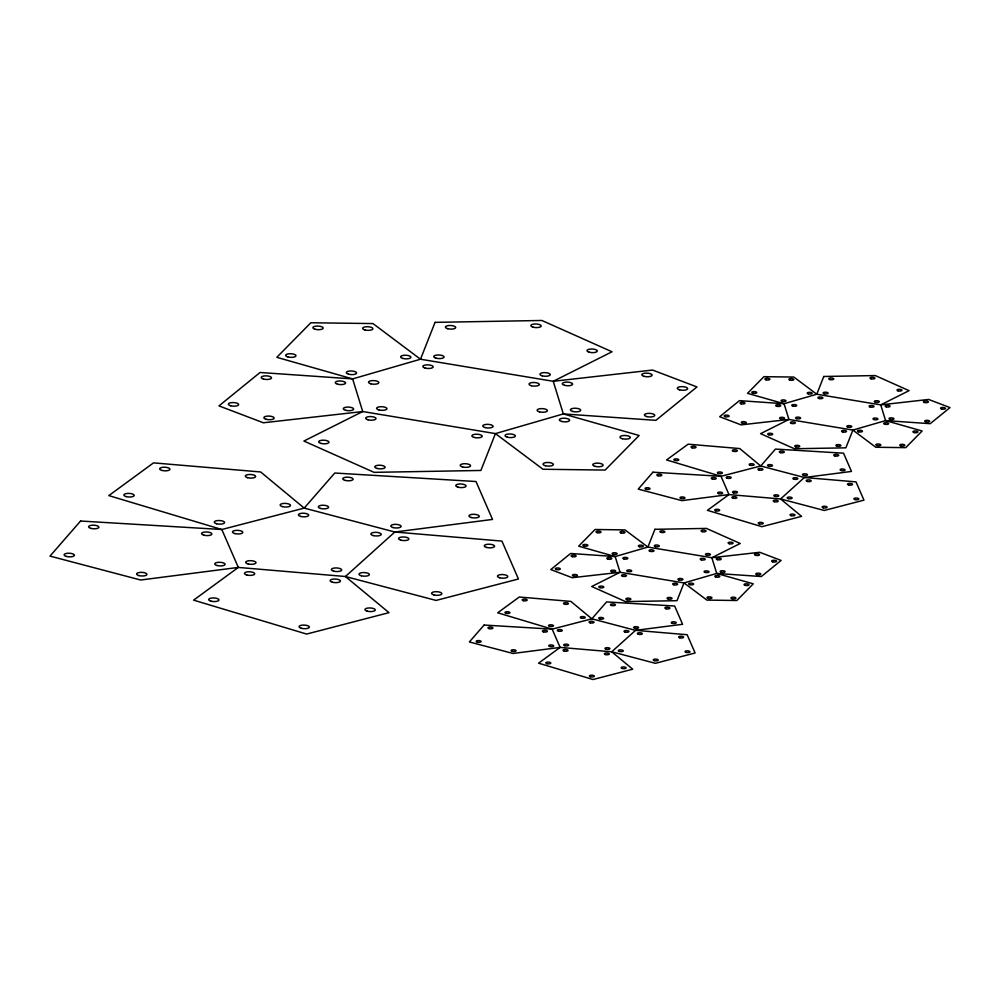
<?xml version="1.0" encoding="UTF-8"?>
<svg xmlns="http://www.w3.org/2000/svg" width="1000" height="1000" viewBox="0 0 1000 1000"><rect width="100%" height="100%" fill="white"/><g stroke="black" fill="none" stroke-linecap="round" stroke-linejoin="round"><path stroke-width="1.5" d="M435.05 322.362L420.5 359.225L352.625 378.9L260.062 372.488L218.975 405.887L263.375 422.775L362.713 411.538L495.438 433.6L563.325 413.925L655.888 420.337L696.963 386.938L652.562 370.05L553.237 381.287L420.5 359.225L372.987 323.575L310.837 322.75L276.812 357.325L352.625 378.9L362.713 411.538L303.913 441.05L374.075 472.35L480.887 470.462L495.438 433.6L542.962 469.25L605.112 470.075L639.125 435.5L563.325 413.925L553.237 381.287L612.025 351.775L541.875 320.475L435.05 322.362M654.912 529.312L647.9 547.075L615.188 556.562L570.588 553.475L550.788 569.575L572.188 577.712L620.05 572.288L684.013 582.925L716.725 573.438L761.338 576.525L781.125 560.438L759.737 552.288L711.862 557.712L647.9 547.075L625 529.9L595.05 529.5L578.663 546.163L615.188 556.562L620.05 572.288L591.725 586.512L625.525 601.6L677 600.688L684.013 582.925L706.912 600.1L736.862 600.5L753.263 583.837L716.725 573.438L711.862 557.712L740.2 543.488L706.388 528.413L654.912 529.312M823.787 376.475L816.775 394.237L784.062 403.725L739.463 400.637L719.663 416.725L741.05 424.862L788.925 419.45L852.887 430.075L885.6 420.6L930.2 423.688L950 407.587L928.6 399.45L880.738 404.875L816.775 394.237L793.875 377.062L763.925 376.662L747.525 393.325L784.062 403.725L788.925 419.45L760.588 433.663L794.4 448.75L845.875 447.837L852.887 430.075L875.788 447.262L905.738 447.65L922.125 430.988L885.6 420.6L880.738 404.875L909.062 390.65L875.263 375.562L823.787 376.475M80.575 521.025L50 556.1L140.638 580.013L238.312 567.425L345.425 576.512L436.062 600.425L518.438 579.012L501.938 541.1L394.837 532.013L304.2 508.1L260.637 471.962L153.525 462.875L108.812 495.6L221.825 529.513L304.2 508.1L334.775 473.025L476.012 481.525L492.512 519.438L394.837 532.013L345.425 576.512L388.988 612.65L306.613 634.062L193.612 600.15L238.312 567.425L221.825 529.513L80.575 521.025M484.1 625.05L469.363 641.95L513.038 653.475L560.112 647.412L611.725 651.787L655.4 663.312L695.1 652.987L687.15 634.725L635.538 630.35L591.862 618.825L570.862 601.4L519.25 597.025L497.7 612.8L552.163 629.138L591.862 618.825L606.587 601.925L674.65 606.013L682.6 624.288L635.538 630.35L611.725 651.787L632.712 669.2L593.025 679.525L538.562 663.175L560.112 647.412L552.163 629.138L484.1 625.05M652.962 472.2L638.225 489.113L681.912 500.637L728.975 494.575L780.588 498.95L824.275 510.462L863.962 500.15L856.012 481.887L804.4 477.5L760.725 465.988L739.737 448.562L688.125 444.188L666.575 459.95L721.025 476.3L760.725 465.988L775.462 449.075L843.525 453.175L851.475 471.438L804.4 477.5L780.588 498.95L801.587 516.362L761.888 526.688L707.438 510.337L728.975 494.575L721.025 476.3L652.962 472.2M644.1 376.35A5.188 1.812 2.4 0 0 652.113 375.225A5.188 1.812 2.4 0 0 644.575 373.237A5.188 1.812 2.4 0 0 644.1 376.35M679.625 389.862A5.188 1.812 2.4 0 0 687.638 388.738A5.188 1.812 2.4 0 0 680.1 386.75A5.188 1.812 2.4 0 0 679.625 389.862M646.762 416.587A5.188 1.812 2.4 0 0 654.775 415.45A5.188 1.812 2.4 0 0 647.237 413.462A5.188 1.812 2.4 0 0 646.762 416.587M572.7 411.45A5.188 1.812 2.4 0 0 580.712 410.325A5.188 1.812 2.4 0 0 573.188 408.338A5.188 1.812 2.4 0 0 572.7 411.45M564.637 385.35A5.188 1.812 2.4 0 0 572.65 384.212A5.188 1.812 2.4 0 0 565.112 382.225A5.188 1.812 2.4 0 0 564.637 385.35M287.975 356.95A5.188 1.812 2.4 0 0 295.988 355.825A5.188 1.812 2.4 0 0 288.45 353.837A5.188 1.812 2.4 0 0 287.975 356.95M315.188 329.288A5.188 1.812 2.4 0 0 323.2 328.162A5.188 1.812 2.4 0 0 315.663 326.175A5.188 1.812 2.4 0 0 315.188 329.288M364.913 329.95A5.188 1.812 2.4 0 0 372.925 328.825A5.188 1.812 2.4 0 0 365.387 326.825A5.188 1.812 2.4 0 0 364.913 329.95M402.925 358.462A5.188 1.812 2.4 0 0 410.938 357.337A5.188 1.812 2.4 0 0 403.4 355.35A5.188 1.812 2.4 0 0 402.925 358.462M348.625 374.212A5.188 1.812 2.4 0 0 356.625 373.075A5.188 1.812 2.4 0 0 349.1 371.087A5.188 1.812 2.4 0 0 348.625 374.212M462.562 466.95A5.188 1.812 2.4 0 0 470.575 465.812A5.188 1.812 2.4 0 0 463.038 463.825A5.188 1.812 2.4 0 0 462.562 466.95M377.113 468.45A5.188 1.812 2.4 0 0 385.125 467.325A5.188 1.812 2.4 0 0 377.587 465.337A5.188 1.812 2.4 0 0 377.113 468.45M320.988 443.413A5.188 1.812 2.4 0 0 329 442.287A5.188 1.812 2.4 0 0 321.463 440.3A5.188 1.812 2.4 0 0 320.988 443.413M368.013 419.8A5.188 1.812 2.4 0 0 376.025 418.675A5.188 1.812 2.4 0 0 368.5 416.688A5.188 1.812 2.4 0 0 368.013 419.8M474.2 437.45A5.188 1.812 2.4 0 0 482.212 436.325A5.188 1.812 2.4 0 0 474.675 434.338A5.188 1.812 2.4 0 0 474.2 437.45M266.175 419.3A5.188 1.812 2.4 0 0 274.188 418.175A5.188 1.812 2.4 0 0 266.663 416.188A5.188 1.812 2.4 0 0 266.175 419.3M230.662 405.788A5.188 1.812 2.4 0 0 238.675 404.663A5.188 1.812 2.4 0 0 231.137 402.675A5.188 1.812 2.4 0 0 230.662 405.788M263.525 379.075A5.188 1.812 2.4 0 0 271.537 377.95A5.188 1.812 2.4 0 0 264 375.962A5.188 1.812 2.4 0 0 263.525 379.075M337.575 384.2A5.188 1.812 2.4 0 0 345.588 383.075A5.188 1.812 2.4 0 0 338.05 381.087A5.188 1.812 2.4 0 0 337.575 384.2M345.65 410.312A5.188 1.812 2.4 0 0 353.663 409.175A5.188 1.812 2.4 0 0 346.125 407.188A5.188 1.812 2.4 0 0 345.65 410.312M622.312 438.713A5.188 1.812 2.4 0 0 630.325 437.575A5.188 1.812 2.4 0 0 622.788 435.588A5.188 1.812 2.4 0 0 622.312 438.713M595.1 466.362A5.188 1.812 2.4 0 0 603.112 465.238A5.188 1.812 2.4 0 0 595.575 463.25A5.188 1.812 2.4 0 0 595.1 466.362M545.375 465.712A5.188 1.812 2.4 0 0 553.387 464.575A5.188 1.812 2.4 0 0 545.85 462.587A5.188 1.812 2.4 0 0 545.375 465.712M507.362 437.188A5.188 1.812 2.4 0 0 515.375 436.062A5.188 1.812 2.4 0 0 507.837 434.075A5.188 1.812 2.4 0 0 507.362 437.188M561.663 421.45A5.188 1.812 2.4 0 0 569.675 420.325A5.188 1.812 2.4 0 0 562.137 418.325A5.188 1.812 2.4 0 0 561.663 421.45M539.425 411.838A5.188 1.812 2.4 0 0 547.438 410.712A5.188 1.812 2.4 0 0 539.9 408.725A5.188 1.812 2.4 0 0 539.425 411.838M485.112 427.575A5.188 1.812 2.4 0 0 493.125 426.45A5.188 1.812 2.4 0 0 485.588 424.462A5.188 1.812 2.4 0 0 485.112 427.575M378.938 409.925A5.188 1.812 2.4 0 0 386.938 408.8A5.188 1.812 2.4 0 0 379.412 406.812A5.188 1.812 2.4 0 0 378.938 409.925M370.863 383.825A5.188 1.812 2.4 0 0 378.875 382.688A5.188 1.812 2.4 0 0 371.337 380.7A5.188 1.812 2.4 0 0 370.863 383.825M425.163 368.075A5.188 1.812 2.4 0 0 433.175 366.95A5.188 1.812 2.4 0 0 425.65 364.963A5.188 1.812 2.4 0 0 425.163 368.075M531.35 385.725A5.188 1.812 2.4 0 0 539.362 384.6A5.188 1.812 2.4 0 0 531.825 382.612A5.188 1.812 2.4 0 0 531.35 385.725M542.263 375.85A5.188 1.812 2.4 0 0 550.275 374.725A5.188 1.812 2.4 0 0 542.737 372.738A5.188 1.812 2.4 0 0 542.263 375.85M436.075 358.2A5.188 1.812 2.4 0 0 444.087 357.075A5.188 1.812 2.4 0 0 436.562 355.087A5.188 1.812 2.4 0 0 436.075 358.2M447.713 328.713A5.188 1.812 2.4 0 0 455.725 327.587A5.188 1.812 2.4 0 0 448.2 325.6A5.188 1.812 2.4 0 0 447.713 328.713M533.175 327.2A5.188 1.812 2.4 0 0 541.188 326.075A5.188 1.812 2.4 0 0 533.65 324.087A5.188 1.812 2.4 0 0 533.175 327.2M589.3 352.238A5.188 1.812 2.4 0 0 597.312 351.112A5.188 1.812 2.4 0 0 589.775 349.125A5.188 1.812 2.4 0 0 589.3 352.238M246.737 574.987A5.188 1.812 2.4 0 0 254.75 573.862A5.188 1.812 2.4 0 0 247.213 571.875A5.188 1.812 2.4 0 0 246.737 574.987M332.425 582.25A5.188 1.812 2.4 0 0 340.438 581.125A5.188 1.812 2.4 0 0 332.9 579.138A5.188 1.812 2.4 0 0 332.425 582.25M367.275 611.175A5.188 1.812 2.4 0 0 375.288 610.037A5.188 1.812 2.4 0 0 367.75 608.05A5.188 1.812 2.4 0 0 367.275 611.175M301.375 628.3A5.188 1.812 2.4 0 0 309.387 627.175A5.188 1.812 2.4 0 0 301.85 625.188A5.188 1.812 2.4 0 0 301.375 628.3M210.975 601.163A5.188 1.812 2.4 0 0 218.988 600.037A5.188 1.812 2.4 0 0 211.45 598.05A5.188 1.812 2.4 0 0 210.975 601.163M138.938 575.588A5.188 1.812 2.4 0 0 146.95 574.45A5.188 1.812 2.4 0 0 139.412 572.463A5.188 1.812 2.4 0 0 138.938 575.588M66.425 556.45A5.188 1.812 2.4 0 0 74.438 555.325A5.188 1.812 2.4 0 0 66.9 553.337A5.188 1.812 2.4 0 0 66.425 556.45M90.887 528.387A5.188 1.812 2.4 0 0 98.9 527.263A5.188 1.812 2.4 0 0 91.363 525.275A5.188 1.812 2.4 0 0 90.887 528.387M203.875 535.188A5.188 1.812 2.4 0 0 211.887 534.062A5.188 1.812 2.4 0 0 204.363 532.075A5.188 1.812 2.4 0 0 203.875 535.188M217.075 565.513A5.188 1.812 2.4 0 0 225.087 564.388A5.188 1.812 2.4 0 0 217.55 562.4A5.188 1.812 2.4 0 0 217.075 565.513M486.587 547.45A5.188 1.812 2.4 0 0 494.6 546.325A5.188 1.812 2.4 0 0 487.062 544.338A5.188 1.812 2.4 0 0 486.587 547.45M499.787 577.788A5.188 1.812 2.4 0 0 507.8 576.65A5.188 1.812 2.4 0 0 500.262 574.663A5.188 1.812 2.4 0 0 499.787 577.788M433.888 594.913A5.188 1.812 2.4 0 0 441.9 593.787A5.188 1.812 2.4 0 0 434.363 591.8A5.188 1.812 2.4 0 0 433.888 594.913M361.375 575.788A5.188 1.812 2.4 0 0 369.387 574.65A5.188 1.812 2.4 0 0 361.85 572.663A5.188 1.812 2.4 0 0 361.375 575.788M400.9 540.188A5.188 1.812 2.4 0 0 408.913 539.062A5.188 1.812 2.4 0 0 401.388 537.075A5.188 1.812 2.4 0 0 400.9 540.188M234.812 533.575A5.188 1.812 2.4 0 0 242.825 532.438A5.188 1.812 2.4 0 0 235.287 530.45A5.188 1.812 2.4 0 0 234.812 533.575M300.712 516.438A5.188 1.812 2.4 0 0 308.725 515.312A5.188 1.812 2.4 0 0 301.188 513.325A5.188 1.812 2.4 0 0 300.712 516.438M373.225 535.575A5.188 1.812 2.4 0 0 381.238 534.438A5.188 1.812 2.4 0 0 373.7 532.45A5.188 1.812 2.4 0 0 373.225 535.575M333.688 571.163A5.188 1.812 2.4 0 0 341.7 570.037A5.188 1.812 2.4 0 0 334.175 568.05A5.188 1.812 2.4 0 0 333.688 571.163M248.012 563.9A5.188 1.812 2.4 0 0 256.025 562.775A5.188 1.812 2.4 0 0 248.487 560.788A5.188 1.812 2.4 0 0 248.012 563.9M345.087 480.4A5.188 1.812 2.4 0 0 353.1 479.275A5.188 1.812 2.4 0 0 345.562 477.287A5.188 1.812 2.4 0 0 345.087 480.4M458.075 487.2A5.188 1.812 2.4 0 0 466.087 486.075A5.188 1.812 2.4 0 0 458.55 484.087A5.188 1.812 2.4 0 0 458.075 487.2M471.275 517.525A5.188 1.812 2.4 0 0 479.288 516.4A5.188 1.812 2.4 0 0 471.75 514.412A5.188 1.812 2.4 0 0 471.275 517.525M393.125 527.587A5.188 1.812 2.4 0 0 401.138 526.462A5.188 1.812 2.4 0 0 393.612 524.475A5.188 1.812 2.4 0 0 393.125 527.587M320.625 508.462A5.188 1.812 2.4 0 0 328.638 507.337A5.188 1.812 2.4 0 0 321.1 505.35A5.188 1.812 2.4 0 0 320.625 508.462M126.188 496.613A5.188 1.812 2.4 0 0 134.2 495.487A5.188 1.812 2.4 0 0 126.662 493.5A5.188 1.812 2.4 0 0 126.188 496.613M161.95 470.438A5.188 1.812 2.4 0 0 169.963 469.312A5.188 1.812 2.4 0 0 162.425 467.325A5.188 1.812 2.4 0 0 161.95 470.438M247.638 477.7A5.188 1.812 2.4 0 0 255.65 476.575A5.188 1.812 2.4 0 0 248.113 474.588A5.188 1.812 2.4 0 0 247.638 477.7M282.488 506.625A5.188 1.812 2.4 0 0 290.5 505.487A5.188 1.812 2.4 0 0 282.962 503.5A5.188 1.812 2.4 0 0 282.488 506.625M216.588 523.75A5.188 1.812 2.4 0 0 224.6 522.625A5.188 1.812 2.4 0 0 217.062 520.638A5.188 1.812 2.4 0 0 216.588 523.75M924.525 402.488A2.5 0.875 2.4 0 0 928.388 401.95A2.5 0.875 2.4 0 0 924.75 400.988A2.5 0.875 2.4 0 0 924.525 402.488M941.637 409A2.5 0.875 2.4 0 0 945.5 408.462A2.5 0.875 2.4 0 0 941.875 407.5A2.5 0.875 2.4 0 0 941.637 409M925.8 421.875A2.5 0.875 2.4 0 0 929.663 421.337A2.5 0.875 2.4 0 0 926.038 420.375A2.5 0.875 2.4 0 0 925.8 421.875M890.125 419.412A2.5 0.875 2.4 0 0 893.975 418.862A2.5 0.875 2.4 0 0 890.35 417.9A2.5 0.875 2.4 0 0 890.125 419.412M886.237 406.825A2.5 0.875 2.4 0 0 890.088 406.287A2.5 0.875 2.4 0 0 886.462 405.325A2.5 0.875 2.4 0 0 886.237 406.825M752.913 393.137A2.5 0.875 2.4 0 0 756.762 392.6A2.5 0.875 2.4 0 0 753.138 391.637A2.5 0.875 2.4 0 0 752.913 393.137M766.025 379.812A2.5 0.875 2.4 0 0 769.887 379.275A2.5 0.875 2.4 0 0 766.25 378.312A2.5 0.875 2.4 0 0 766.025 379.812M789.987 380.125A2.5 0.875 2.4 0 0 793.85 379.588A2.5 0.875 2.4 0 0 790.212 378.625A2.5 0.875 2.4 0 0 789.987 380.125M808.3 393.875A2.5 0.875 2.4 0 0 812.163 393.325A2.5 0.875 2.4 0 0 808.538 392.375A2.5 0.875 2.4 0 0 808.3 393.875M782.138 401.463A2.5 0.875 2.4 0 0 786 400.913A2.5 0.875 2.4 0 0 782.362 399.963A2.5 0.875 2.4 0 0 782.138 401.463M837.038 446.15A2.5 0.875 2.4 0 0 840.9 445.6A2.5 0.875 2.4 0 0 837.275 444.65A2.5 0.875 2.4 0 0 837.038 446.15M795.863 446.875A2.5 0.875 2.4 0 0 799.725 446.337A2.5 0.875 2.4 0 0 796.087 445.375A2.5 0.875 2.4 0 0 795.863 446.875M768.812 434.812A2.5 0.875 2.4 0 0 772.675 434.263A2.5 0.875 2.4 0 0 769.05 433.312A2.5 0.875 2.4 0 0 768.812 434.812M791.488 423.425A2.5 0.875 2.4 0 0 795.337 422.887A2.5 0.875 2.4 0 0 791.712 421.925A2.5 0.875 2.4 0 0 791.488 423.425M842.65 431.938A2.5 0.875 2.4 0 0 846.513 431.388A2.5 0.875 2.4 0 0 842.875 430.438A2.5 0.875 2.4 0 0 842.65 431.938M742.412 423.188A2.5 0.875 2.4 0 0 746.263 422.65A2.5 0.875 2.4 0 0 742.638 421.688A2.5 0.875 2.4 0 0 742.412 423.188M725.288 416.675A2.5 0.875 2.4 0 0 729.15 416.138A2.5 0.875 2.4 0 0 725.525 415.175A2.5 0.875 2.4 0 0 725.288 416.675M741.125 403.8A2.5 0.875 2.4 0 0 744.987 403.263A2.5 0.875 2.4 0 0 741.363 402.3A2.5 0.875 2.4 0 0 741.125 403.8M776.812 406.275A2.5 0.875 2.4 0 0 780.675 405.725A2.5 0.875 2.4 0 0 777.038 404.775A2.5 0.875 2.4 0 0 776.812 406.275M780.7 418.85A2.5 0.875 2.4 0 0 784.562 418.312A2.5 0.875 2.4 0 0 780.925 417.35A2.5 0.875 2.4 0 0 780.7 418.85M914.025 432.537A2.5 0.875 2.4 0 0 917.887 432A2.5 0.875 2.4 0 0 914.25 431.037A2.5 0.875 2.4 0 0 914.025 432.537M900.913 445.863A2.5 0.875 2.4 0 0 904.775 445.325A2.5 0.875 2.4 0 0 901.137 444.363A2.5 0.875 2.4 0 0 900.913 445.863M876.95 445.55A2.5 0.875 2.4 0 0 880.812 445.012A2.5 0.875 2.4 0 0 877.175 444.05A2.5 0.875 2.4 0 0 876.95 445.55M858.625 431.812A2.5 0.875 2.4 0 0 862.487 431.262A2.5 0.875 2.4 0 0 858.863 430.3A2.5 0.875 2.4 0 0 858.625 431.812M884.8 424.225A2.5 0.875 2.4 0 0 888.662 423.675A2.5 0.875 2.4 0 0 885.025 422.725A2.5 0.875 2.4 0 0 884.8 424.225M874.075 419.588A2.5 0.875 2.4 0 0 877.938 419.05A2.5 0.875 2.4 0 0 874.312 418.088A2.5 0.875 2.4 0 0 874.075 419.588M847.913 427.175A2.5 0.875 2.4 0 0 851.775 426.637A2.5 0.875 2.4 0 0 848.138 425.675A2.5 0.875 2.4 0 0 847.913 427.175M796.737 418.675A2.5 0.875 2.4 0 0 800.6 418.125A2.5 0.875 2.4 0 0 796.975 417.175A2.5 0.875 2.4 0 0 796.737 418.675M792.85 406.087A2.5 0.875 2.4 0 0 796.712 405.55A2.5 0.875 2.4 0 0 793.088 404.588A2.5 0.875 2.4 0 0 792.85 406.087M819.025 398.5A2.5 0.875 2.4 0 0 822.887 397.962A2.5 0.875 2.4 0 0 819.25 397A2.5 0.875 2.4 0 0 819.025 398.5M870.188 407.013A2.5 0.875 2.4 0 0 874.05 406.463A2.5 0.875 2.4 0 0 870.425 405.513A2.5 0.875 2.4 0 0 870.188 407.013M875.45 402.25A2.5 0.875 2.4 0 0 879.312 401.712A2.5 0.875 2.4 0 0 875.675 400.75A2.5 0.875 2.4 0 0 875.45 402.25M824.275 393.75A2.5 0.875 2.4 0 0 828.138 393.2A2.5 0.875 2.4 0 0 824.513 392.238A2.5 0.875 2.4 0 0 824.275 393.75M829.887 379.538A2.5 0.875 2.4 0 0 833.75 378.988A2.5 0.875 2.4 0 0 830.113 378.038A2.5 0.875 2.4 0 0 829.887 379.538M871.075 378.8A2.5 0.875 2.4 0 0 874.925 378.263A2.5 0.875 2.4 0 0 871.3 377.3A2.5 0.875 2.4 0 0 871.075 378.8M898.112 390.875A2.5 0.875 2.4 0 0 901.975 390.325A2.5 0.875 2.4 0 0 898.35 389.375A2.5 0.875 2.4 0 0 898.112 390.875M733.037 498.212A2.5 0.875 2.4 0 0 736.9 497.675A2.5 0.875 2.4 0 0 733.275 496.712A2.5 0.875 2.4 0 0 733.037 498.212M774.325 501.712A2.5 0.875 2.4 0 0 778.188 501.175A2.5 0.875 2.4 0 0 774.562 500.213A2.5 0.875 2.4 0 0 774.325 501.712M791.125 515.65A2.5 0.875 2.4 0 0 794.987 515.1A2.5 0.875 2.4 0 0 791.35 514.15A2.5 0.875 2.4 0 0 791.125 515.65M759.362 523.9A2.5 0.875 2.4 0 0 763.225 523.362A2.5 0.875 2.4 0 0 759.6 522.4A2.5 0.875 2.4 0 0 759.362 523.9M715.8 510.825A2.5 0.875 2.4 0 0 719.663 510.288A2.5 0.875 2.4 0 0 716.038 509.325A2.5 0.875 2.4 0 0 715.8 510.825M681.087 498.5A2.5 0.875 2.4 0 0 684.95 497.962A2.5 0.875 2.4 0 0 681.312 497A2.5 0.875 2.4 0 0 681.087 498.5M646.15 489.288A2.5 0.875 2.4 0 0 650.013 488.738A2.5 0.875 2.4 0 0 646.375 487.775A2.5 0.875 2.4 0 0 646.15 489.288M657.938 475.763A2.5 0.875 2.4 0 0 661.8 475.213A2.5 0.875 2.4 0 0 658.162 474.263A2.5 0.875 2.4 0 0 657.938 475.763M712.387 479.038A2.5 0.875 2.4 0 0 716.25 478.488A2.5 0.875 2.4 0 0 712.613 477.537A2.5 0.875 2.4 0 0 712.387 479.038M718.75 493.65A2.5 0.875 2.4 0 0 722.6 493.1A2.5 0.875 2.4 0 0 718.975 492.15A2.5 0.875 2.4 0 0 718.75 493.65M848.625 484.95A2.5 0.875 2.4 0 0 852.487 484.4A2.5 0.875 2.4 0 0 848.85 483.438A2.5 0.875 2.4 0 0 848.625 484.95M854.975 499.562A2.5 0.875 2.4 0 0 858.838 499.012A2.5 0.875 2.4 0 0 855.212 498.062A2.5 0.875 2.4 0 0 854.975 499.562M823.225 507.812A2.5 0.875 2.4 0 0 827.087 507.275A2.5 0.875 2.4 0 0 823.45 506.312A2.5 0.875 2.4 0 0 823.225 507.812M788.288 498.6A2.5 0.875 2.4 0 0 792.138 498.05A2.5 0.875 2.4 0 0 788.512 497.1A2.5 0.875 2.4 0 0 788.288 498.6M807.325 481.45A2.5 0.875 2.4 0 0 811.188 480.9A2.5 0.875 2.4 0 0 807.562 479.938A2.5 0.875 2.4 0 0 807.325 481.45M727.288 478.25A2.5 0.875 2.4 0 0 731.15 477.713A2.5 0.875 2.4 0 0 727.525 476.75A2.5 0.875 2.4 0 0 727.288 478.25M759.05 470A2.5 0.875 2.4 0 0 762.913 469.462A2.5 0.875 2.4 0 0 759.275 468.5A2.5 0.875 2.4 0 0 759.05 470M793.988 479.212A2.5 0.875 2.4 0 0 797.85 478.675A2.5 0.875 2.4 0 0 794.225 477.713A2.5 0.875 2.4 0 0 793.988 479.212M774.938 496.375A2.5 0.875 2.4 0 0 778.8 495.825A2.5 0.875 2.4 0 0 775.175 494.862A2.5 0.875 2.4 0 0 774.938 496.375M733.65 492.875A2.5 0.875 2.4 0 0 737.513 492.325A2.5 0.875 2.4 0 0 733.875 491.362A2.5 0.875 2.4 0 0 733.65 492.875M780.425 452.638A2.5 0.875 2.4 0 0 784.287 452.088A2.5 0.875 2.4 0 0 780.662 451.125A2.5 0.875 2.4 0 0 780.425 452.638M834.875 455.913A2.5 0.875 2.4 0 0 838.737 455.363A2.5 0.875 2.4 0 0 835.113 454.412A2.5 0.875 2.4 0 0 834.875 455.913M841.237 470.525A2.5 0.875 2.4 0 0 845.1 469.975A2.5 0.875 2.4 0 0 841.475 469.025A2.5 0.875 2.4 0 0 841.237 470.525M803.587 475.375A2.5 0.875 2.4 0 0 807.45 474.825A2.5 0.875 2.4 0 0 803.812 473.875A2.5 0.875 2.4 0 0 803.587 475.375M768.637 466.15A2.5 0.875 2.4 0 0 772.5 465.613A2.5 0.875 2.4 0 0 768.875 464.65A2.5 0.875 2.4 0 0 768.637 466.15M674.938 460.45A2.5 0.875 2.4 0 0 678.8 459.9A2.5 0.875 2.4 0 0 675.175 458.938A2.5 0.875 2.4 0 0 674.938 460.45M692.175 447.825A2.5 0.875 2.4 0 0 696.038 447.287A2.5 0.875 2.4 0 0 692.412 446.325A2.5 0.875 2.4 0 0 692.175 447.825M733.475 451.337A2.5 0.875 2.4 0 0 737.337 450.788A2.5 0.875 2.4 0 0 733.7 449.825A2.5 0.875 2.4 0 0 733.475 451.337M750.263 465.262A2.5 0.875 2.4 0 0 754.125 464.725A2.5 0.875 2.4 0 0 750.5 463.762A2.5 0.875 2.4 0 0 750.263 465.262M718.512 473.525A2.5 0.875 2.4 0 0 722.362 472.975A2.5 0.875 2.4 0 0 718.737 472.025A2.5 0.875 2.4 0 0 718.512 473.525M755.65 555.337A2.5 0.875 2.4 0 0 759.513 554.788A2.5 0.875 2.4 0 0 755.888 553.825A2.5 0.875 2.4 0 0 755.65 555.337M772.775 561.838A2.5 0.875 2.4 0 0 776.637 561.3A2.5 0.875 2.4 0 0 773 560.337A2.5 0.875 2.4 0 0 772.775 561.838M756.938 574.725A2.5 0.875 2.4 0 0 760.8 574.175A2.5 0.875 2.4 0 0 757.163 573.212A2.5 0.875 2.4 0 0 756.938 574.725M721.25 572.25A2.5 0.875 2.4 0 0 725.113 571.7A2.5 0.875 2.4 0 0 721.475 570.75A2.5 0.875 2.4 0 0 721.25 572.25M717.362 559.663A2.5 0.875 2.4 0 0 721.225 559.125A2.5 0.875 2.4 0 0 717.588 558.162A2.5 0.875 2.4 0 0 717.362 559.663M584.038 545.988A2.5 0.875 2.4 0 0 587.9 545.438A2.5 0.875 2.4 0 0 584.263 544.475A2.5 0.875 2.4 0 0 584.038 545.988M597.15 532.65A2.5 0.875 2.4 0 0 601.013 532.112A2.5 0.875 2.4 0 0 597.388 531.15A2.5 0.875 2.4 0 0 597.15 532.65M621.112 532.975A2.5 0.875 2.4 0 0 624.975 532.425A2.5 0.875 2.4 0 0 621.337 531.475A2.5 0.875 2.4 0 0 621.112 532.975M639.438 546.712A2.5 0.875 2.4 0 0 643.3 546.175A2.5 0.875 2.4 0 0 639.663 545.212A2.5 0.875 2.4 0 0 639.438 546.712M613.263 554.3A2.5 0.875 2.4 0 0 617.125 553.763A2.5 0.875 2.4 0 0 613.488 552.8A2.5 0.875 2.4 0 0 613.263 554.3M668.175 598.987A2.5 0.875 2.4 0 0 672.038 598.45A2.5 0.875 2.4 0 0 668.4 597.487A2.5 0.875 2.4 0 0 668.175 598.987M626.987 599.712A2.5 0.875 2.4 0 0 630.85 599.175A2.5 0.875 2.4 0 0 627.225 598.212A2.5 0.875 2.4 0 0 626.987 599.712M599.95 587.65A2.5 0.875 2.4 0 0 603.812 587.1A2.5 0.875 2.4 0 0 600.175 586.15A2.5 0.875 2.4 0 0 599.95 587.65M622.612 576.275A2.5 0.875 2.4 0 0 626.475 575.725A2.5 0.875 2.4 0 0 622.837 574.775A2.5 0.875 2.4 0 0 622.612 576.275M673.787 584.775A2.5 0.875 2.4 0 0 677.638 584.237A2.5 0.875 2.4 0 0 674.013 583.275A2.5 0.875 2.4 0 0 673.787 584.775M573.538 576.025A2.5 0.875 2.4 0 0 577.4 575.487A2.5 0.875 2.4 0 0 573.763 574.525A2.5 0.875 2.4 0 0 573.538 576.025M556.425 569.525A2.5 0.875 2.4 0 0 560.288 568.975A2.5 0.875 2.4 0 0 556.65 568.025A2.5 0.875 2.4 0 0 556.425 569.525M572.263 556.65A2.5 0.875 2.4 0 0 576.125 556.1A2.5 0.875 2.4 0 0 572.487 555.138A2.5 0.875 2.4 0 0 572.263 556.65M607.938 559.113A2.5 0.875 2.4 0 0 611.8 558.575A2.5 0.875 2.4 0 0 608.175 557.612A2.5 0.875 2.4 0 0 607.938 559.113M611.838 571.7A2.5 0.875 2.4 0 0 615.688 571.15A2.5 0.875 2.4 0 0 612.062 570.2A2.5 0.875 2.4 0 0 611.838 571.7M745.15 585.375A2.5 0.875 2.4 0 0 749.013 584.837A2.5 0.875 2.4 0 0 745.387 583.875A2.5 0.875 2.4 0 0 745.15 585.375M732.038 598.713A2.5 0.875 2.4 0 0 735.9 598.162A2.5 0.875 2.4 0 0 732.275 597.212A2.5 0.875 2.4 0 0 732.038 598.713M708.075 598.387A2.5 0.875 2.4 0 0 711.938 597.85A2.5 0.875 2.4 0 0 708.312 596.888A2.5 0.875 2.4 0 0 708.075 598.387M689.762 584.65A2.5 0.875 2.4 0 0 693.625 584.1A2.5 0.875 2.4 0 0 689.987 583.15A2.5 0.875 2.4 0 0 689.762 584.65M715.925 577.062A2.5 0.875 2.4 0 0 719.788 576.525A2.5 0.875 2.4 0 0 716.162 575.562A2.5 0.875 2.4 0 0 715.925 577.062M705.212 572.438A2.5 0.875 2.4 0 0 709.075 571.888A2.5 0.875 2.4 0 0 705.438 570.925A2.5 0.875 2.4 0 0 705.212 572.438M679.038 580.013A2.5 0.875 2.4 0 0 682.9 579.475A2.5 0.875 2.4 0 0 679.275 578.513A2.5 0.875 2.4 0 0 679.038 580.013M627.875 571.512A2.5 0.875 2.4 0 0 631.737 570.975A2.5 0.875 2.4 0 0 628.1 570.013A2.5 0.875 2.4 0 0 627.875 571.512M623.987 558.938A2.5 0.875 2.4 0 0 627.85 558.387A2.5 0.875 2.4 0 0 624.212 557.425A2.5 0.875 2.4 0 0 623.987 558.938M650.15 551.35A2.5 0.875 2.4 0 0 654.013 550.8A2.5 0.875 2.4 0 0 650.387 549.85A2.5 0.875 2.4 0 0 650.15 551.35M701.325 559.85A2.5 0.875 2.4 0 0 705.188 559.312A2.5 0.875 2.4 0 0 701.55 558.35A2.5 0.875 2.4 0 0 701.325 559.85M706.575 555.087A2.5 0.875 2.4 0 0 710.438 554.55A2.5 0.875 2.4 0 0 706.812 553.587A2.5 0.875 2.4 0 0 706.575 555.087M655.413 546.587A2.5 0.875 2.4 0 0 659.275 546.038A2.5 0.875 2.4 0 0 655.638 545.087A2.5 0.875 2.4 0 0 655.413 546.587M661.025 532.375A2.5 0.875 2.4 0 0 664.875 531.825A2.5 0.875 2.4 0 0 661.25 530.875A2.5 0.875 2.4 0 0 661.025 532.375M702.2 531.65A2.5 0.875 2.4 0 0 706.062 531.1A2.5 0.875 2.4 0 0 702.425 530.15A2.5 0.875 2.4 0 0 702.2 531.65M729.25 543.713A2.5 0.875 2.4 0 0 733.1 543.175A2.5 0.875 2.4 0 0 729.475 542.212A2.5 0.875 2.4 0 0 729.25 543.713M564.175 651.05A2.5 0.875 2.4 0 0 568.025 650.512A2.5 0.875 2.4 0 0 564.4 649.55A2.5 0.875 2.4 0 0 564.175 651.05M605.462 654.55A2.5 0.875 2.4 0 0 609.325 654.013A2.5 0.875 2.4 0 0 605.688 653.05A2.5 0.875 2.4 0 0 605.462 654.55M622.25 668.487A2.5 0.875 2.4 0 0 626.112 667.95A2.5 0.875 2.4 0 0 622.487 666.988A2.5 0.875 2.4 0 0 622.25 668.487M590.5 676.75A2.5 0.875 2.4 0 0 594.362 676.2A2.5 0.875 2.4 0 0 590.725 675.238A2.5 0.875 2.4 0 0 590.5 676.75M546.938 663.662A2.5 0.875 2.4 0 0 550.8 663.125A2.5 0.875 2.4 0 0 547.163 662.163A2.5 0.875 2.4 0 0 546.938 663.662M512.212 651.338A2.5 0.875 2.4 0 0 516.075 650.8A2.5 0.875 2.4 0 0 512.45 649.837A2.5 0.875 2.4 0 0 512.212 651.338M477.275 642.125A2.5 0.875 2.4 0 0 481.138 641.575A2.5 0.875 2.4 0 0 477.5 640.625A2.5 0.875 2.4 0 0 477.275 642.125M489.062 628.6A2.5 0.875 2.4 0 0 492.925 628.062A2.5 0.875 2.4 0 0 489.3 627.1A2.5 0.875 2.4 0 0 489.062 628.6M543.513 631.875A2.5 0.875 2.4 0 0 547.375 631.337A2.5 0.875 2.4 0 0 543.75 630.375A2.5 0.875 2.4 0 0 543.513 631.875M549.875 646.488A2.5 0.875 2.4 0 0 553.737 645.95A2.5 0.875 2.4 0 0 550.1 644.987A2.5 0.875 2.4 0 0 549.875 646.488M679.75 637.788A2.5 0.875 2.4 0 0 683.612 637.238A2.5 0.875 2.4 0 0 679.975 636.287A2.5 0.875 2.4 0 0 679.75 637.788M686.112 652.4A2.5 0.875 2.4 0 0 689.975 651.862A2.5 0.875 2.4 0 0 686.338 650.9A2.5 0.875 2.4 0 0 686.112 652.4M654.35 660.65A2.5 0.875 2.4 0 0 658.213 660.113A2.5 0.875 2.4 0 0 654.587 659.15A2.5 0.875 2.4 0 0 654.35 660.65M619.412 651.438A2.5 0.875 2.4 0 0 623.275 650.9A2.5 0.875 2.4 0 0 619.637 649.938A2.5 0.875 2.4 0 0 619.412 651.438M638.462 634.288A2.5 0.875 2.4 0 0 642.325 633.737A2.5 0.875 2.4 0 0 638.688 632.788A2.5 0.875 2.4 0 0 638.462 634.288M558.425 631.1A2.5 0.875 2.4 0 0 562.275 630.55A2.5 0.875 2.4 0 0 558.65 629.6A2.5 0.875 2.4 0 0 558.425 631.1M590.175 622.837A2.5 0.875 2.4 0 0 594.038 622.3A2.5 0.875 2.4 0 0 590.413 621.337A2.5 0.875 2.4 0 0 590.175 622.837M625.125 632.062A2.5 0.875 2.4 0 0 628.975 631.512A2.5 0.875 2.4 0 0 625.35 630.562A2.5 0.875 2.4 0 0 625.125 632.062M606.075 649.212A2.5 0.875 2.4 0 0 609.938 648.662A2.5 0.875 2.4 0 0 606.3 647.712A2.5 0.875 2.4 0 0 606.075 649.212M564.775 645.713A2.5 0.875 2.4 0 0 568.638 645.163A2.5 0.875 2.4 0 0 565.013 644.212A2.5 0.875 2.4 0 0 564.775 645.713M611.562 605.475A2.5 0.875 2.4 0 0 615.425 604.925A2.5 0.875 2.4 0 0 611.788 603.975A2.5 0.875 2.4 0 0 611.562 605.475M666.012 608.75A2.5 0.875 2.4 0 0 669.875 608.212A2.5 0.875 2.4 0 0 666.237 607.25A2.5 0.875 2.4 0 0 666.012 608.75M672.375 623.362A2.5 0.875 2.4 0 0 676.237 622.825A2.5 0.875 2.4 0 0 672.6 621.862A2.5 0.875 2.4 0 0 672.375 623.362M634.712 628.212A2.5 0.875 2.4 0 0 638.575 627.675A2.5 0.875 2.4 0 0 634.938 626.712A2.5 0.875 2.4 0 0 634.712 628.212M599.775 619A2.5 0.875 2.4 0 0 603.638 618.45A2.5 0.875 2.4 0 0 600 617.5A2.5 0.875 2.4 0 0 599.775 619M506.075 613.288A2.5 0.875 2.4 0 0 509.938 612.737A2.5 0.875 2.4 0 0 506.3 611.788A2.5 0.875 2.4 0 0 506.075 613.288M523.312 600.675A2.5 0.875 2.4 0 0 527.175 600.125A2.5 0.875 2.4 0 0 523.538 599.175A2.5 0.875 2.4 0 0 523.312 600.675M564.6 604.175A2.5 0.875 2.4 0 0 568.462 603.625A2.5 0.875 2.4 0 0 564.825 602.675A2.5 0.875 2.4 0 0 564.6 604.175M581.4 618.112A2.5 0.875 2.4 0 0 585.25 617.562A2.5 0.875 2.4 0 0 581.625 616.613A2.5 0.875 2.4 0 0 581.4 618.112M549.637 626.362A2.5 0.875 2.4 0 0 553.5 625.825A2.5 0.875 2.4 0 0 549.862 624.862A2.5 0.875 2.4 0 0 549.637 626.362"/></g></svg>
